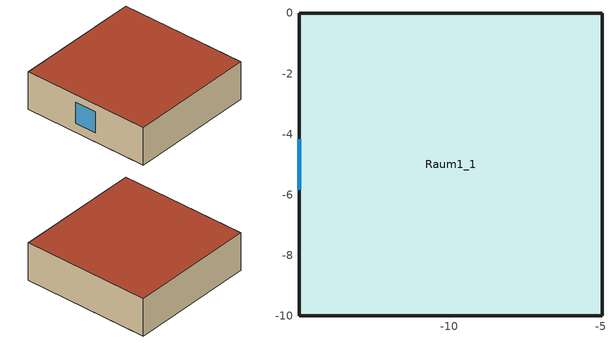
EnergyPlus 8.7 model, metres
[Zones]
Raum1_1
 floor ground (Standard_Ground): -4.97,0 -4.97,-10 -14.97,-10 -14.97,0 z-0.5
 wall outside (Standard_Ext_Wall): -4.97,0 -14.97,0 -14.97,-10 -4.97,-10 -4.97,0 z-0.5:2.5
 window (Standard_Window): -14.97,-4.16 -14.97,-5.84 z0.24:1.92
 roof outside (Standard_Ext_Roof): -4.97,0 -14.97,0 -14.97,-10 -4.97,-10 z2.5
[Building]
BIM HVACTool Building: 0, Country, 0.4, 0.05, FullExterior, 25, 6
[Site:Location]
Berlin: 50, 14.27, 1, 0
[SizingPeriod:DesignDay]
Summer Design Day: 7, 15, SummerDesignDay, 30, 10, DefaultMultipliers, , WetBulb, 18.4042, , 0.0133407, 64271.8, 0, 100582, 0, 0, No, No, Yes, , , , 0, 0, 0.98
Winter Design Day: 1, 15, WinterDesignDay, -14, 0, DefaultMultipliers, , WetBulb, -22.0991, , 0.000649804, -12467.9, 0, 100582, 0, 0, No, No, No, , , , 0, 0, 0
[Site:GroundTemperature:BuildingSurface]
10, 10, 10, 10, 10, 10, 10, 10, 10, 10, 10, 10
[Site:GroundTemperature:Deep]
10, 10, 10, 10, 10, 10, 10, 10, 10, 10, 10, 10
[Material]
Porenbeton_II_500mm_1: MediumRough, 0.5, 0.12, 500, 850, 0.9, 0.6, 0.6
Beton_mittlere_Rohdichte_I_300mm_1: MediumRough, 0.3, 1.15, 1800, 1000, 0.9, 0.6, 0.6
Zementestrich_300mm_1: MediumRough, 0.3, 1.4, 2000, 850, 0.9, 0.6, 0.6
[WindowMaterial:SimpleGlazingSystem]
Standard_Window: 1.4, 0.5
[Construction]
Standard_Ground: Porenbeton_II_500mm_1
Standard_Ext_Wall: Beton_mittlere_Rohdichte_I_300mm_1
Standard_Window: Standard_Window
Standard_Ext_Roof: Zementestrich_300mm_1
[Zone]
Raum1_1: 0, 0, 0, 0, 1, 1, 3, 300, 100
[Shading:Overhang]
Overhang: Fenster, 0, 90, 1, 1, 0.5
